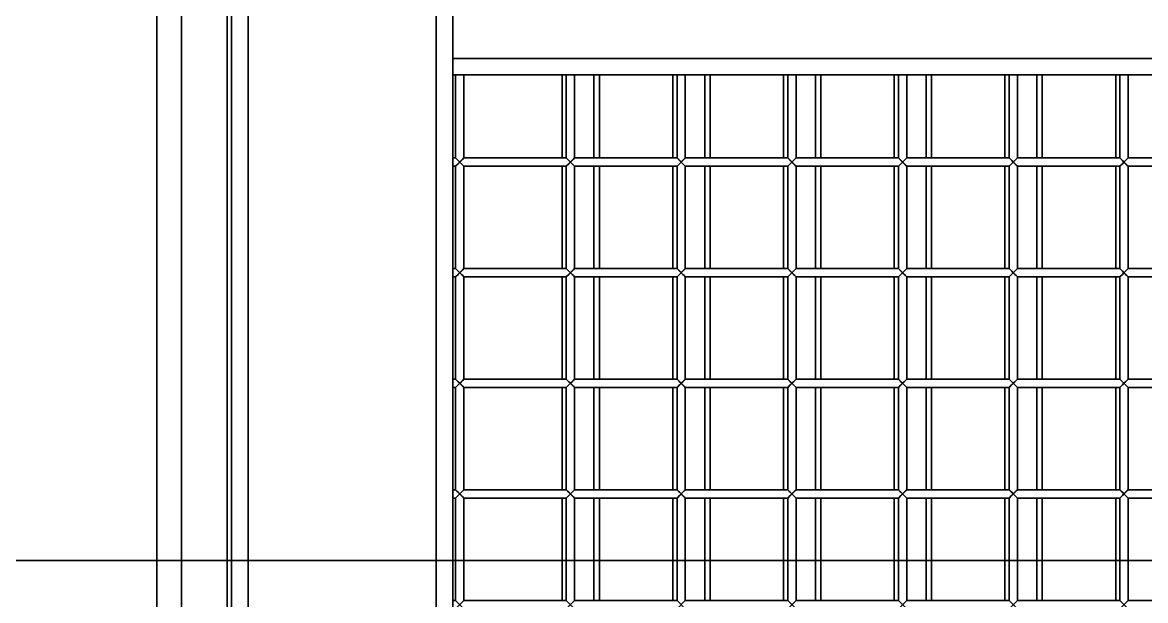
# Model space of a CAD drawing. Header units: millimetres. Extents: x 32496 to 166256, y 3504 to 23939.
# Drawn here: x 68314.5 to 68720.3, y 13269.6 to 13478.7 of the extents above; entities that cross this region are included whole.
import ezdxf

# ---------------------------------------------------------------- set-up
doc = ezdxf.new("R2010")
doc.units = ezdxf.units.MM
doc.layers.get('0').update_dxf_attribs({"lineweight": 35})

# ---------------------------------------------------------------- blocks, each defined once
blk = doc.blocks.new('DRGTJHYTHRTTR')
at = {"color": 7, "linetype": 'Continuous'}
blk.add_line((60371.04, -49682.69), (46149.04, -49682.69), dxfattribs=at)
blk = doc.blocks.new('8-1250')
at = {"linetype": 'Continuous'}
for p, q in [((-4582.13, -33733.17), (-4582.13, -33090.41)), ((-4683.13, -33724.29), (-4683.13, -33099.29)), ((-4674.13, -33724.29), (-4674.13, -33099.29)), ((-4657.63, -33099.29), (-4657.63, -33724.29)), ((-4656.13, -33724.29), (-4656.13, -33099.29)), ((-4650.13, -33099.29), (-4650.13, -33724.29)), ((-4576.13, -33511.79), (-4576.13, -33311.79)), ((-4576.13, -33505.79), (-3950.13, -33505.79)), ((-4576.13, -33511.79), (-4576.13, -33734.31)), ((-3950.13, -33511.79), (-4576.13, -33511.79)), ((-4575.13, -33511.79), (-4575.13, -33541.79)), ((-4572.13, -33511.79), (-4572.13, -33541.79)), ((-4536.63, -33511.79), (-4536.63, -33541.79)), ((-4535.13, -33511.79), (-4535.13, -33541.79)), ((-4532.13, -33511.79), (-4532.13, -33541.79)), ((-4525.13, -33541.79), (-4525.13, -33511.79)), ((-4523.13, -33541.79), (-4523.13, -33511.79)), ((-4496.63, -33511.79), (-4496.63, -33541.79)), ((-4495.13, -33511.79), (-4495.13, -33541.79)), ((-4492.13, -33511.79), (-4492.13, -33541.79)), ((-4485.13, -33541.79), (-4485.13, -33511.79)), ((-4483.13, -33541.79), (-4483.13, -33511.79)), ((-4456.63, -33511.79), (-4456.63, -33541.79)), ((-4455.13, -33511.79), (-4455.13, -33541.79)), ((-4452.13, -33511.79), (-4452.13, -33541.79)), ((-4445.13, -33541.79), (-4445.13, -33511.79)), ((-4443.13, -33541.79), (-4443.13, -33511.79)), ((-4416.63, -33511.79), (-4416.63, -33541.79)), ((-4415.13, -33511.79), (-4415.13, -33541.79)), ((-4412.13, -33511.79), (-4412.13, -33541.79)), ((-4405.13, -33541.79), (-4405.13, -33511.79)), ((-4403.13, -33541.79), (-4403.13, -33511.79)), ((-4376.63, -33511.79), (-4376.63, -33541.79)), ((-4375.13, -33511.79), (-4375.13, -33541.79)), ((-4372.13, -33511.79), (-4372.13, -33541.79)), ((-4365.13, -33541.79), (-4365.13, -33511.79)), ((-4363.13, -33541.79), (-4363.13, -33511.79)), ((-4336.63, -33511.79), (-4336.63, -33541.79)), ((-4335.13, -33511.79), (-4335.13, -33541.79)), ((-4332.13, -33511.79), (-4332.13, -33541.79)), ((-4576.13, -33541.79), (-4575.13, -33541.79)), ((-4575.13, -33544.79), (-4572.13, -33541.79)), ((-4572.13, -33544.79), (-4575.13, -33541.79)), ((-4572.13, -33541.79), (-4535.13, -33541.79)), ((-4535.13, -33544.79), (-4532.13, -33541.79)), ((-4532.13, -33544.79), (-4535.13, -33541.79)), ((-4532.13, -33541.79), (-4495.13, -33541.79)), ((-4495.13, -33544.79), (-4492.13, -33541.79)), ((-4492.13, -33544.79), (-4495.13, -33541.79)), ((-4492.13, -33541.79), (-4455.13, -33541.79)), ((-4455.13, -33544.79), (-4452.13, -33541.79)), ((-4452.13, -33544.79), (-4455.13, -33541.79)), ((-4452.13, -33541.79), (-4415.13, -33541.79)), ((-4415.13, -33544.79), (-4412.13, -33541.79)), ((-4412.13, -33544.79), (-4415.13, -33541.79)), ((-4412.13, -33541.79), (-4375.13, -33541.79)), ((-4375.13, -33544.79), (-4372.13, -33541.79)), ((-4372.13, -33544.79), (-4375.13, -33541.79)), ((-4372.13, -33541.79), (-4335.13, -33541.79)), ((-4335.13, -33544.79), (-4332.13, -33541.79)), ((-4332.13, -33544.79), (-4335.13, -33541.79)), ((-4332.13, -33541.79), (-4295.13, -33541.79)), ((-4576.13, -33544.79), (-4575.13, -33544.79)), ((-4575.13, -33544.79), (-4575.13, -33581.79)), ((-4575.01, -33544.67), (-4574.22, -33543.88)), ((-4574.22, -33543.88), (-4573.63, -33543.29)), ((-4572.13, -33544.79), (-4572.13, -33581.79)), ((-4572.13, -33544.79), (-4535.13, -33544.79)), ((-4536.63, -33544.79), (-4536.63, -33581.79)), ((-4535.13, -33544.79), (-4535.13, -33581.79)), ((-4535.01, -33544.67), (-4534.22, -33543.88)), ((-4534.22, -33543.88), (-4533.63, -33543.29)), ((-4532.13, -33544.79), (-4532.13, -33581.79)), ((-4532.13, -33544.79), (-4495.13, -33544.79)), ((-4525.13, -33581.79), (-4525.13, -33544.79)), ((-4523.13, -33581.79), (-4523.13, -33544.79)), ((-4496.63, -33544.79), (-4496.63, -33581.79)), ((-4495.13, -33544.79), (-4495.13, -33581.79)), ((-4495.01, -33544.67), (-4494.22, -33543.88)), ((-4494.22, -33543.88), (-4493.63, -33543.29)), ((-4492.13, -33544.79), (-4492.13, -33581.79)), ((-4492.13, -33544.79), (-4455.13, -33544.79)), ((-4485.13, -33581.79), (-4485.13, -33544.79)), ((-4483.13, -33581.79), (-4483.13, -33544.79)), ((-4456.63, -33544.79), (-4456.63, -33581.79)), ((-4455.13, -33544.79), (-4455.13, -33581.79)), ((-4455.01, -33544.67), (-4454.22, -33543.88)), ((-4454.22, -33543.88), (-4453.63, -33543.29)), ((-4452.13, -33544.79), (-4452.13, -33581.79)), ((-4452.13, -33544.79), (-4415.13, -33544.79)), ((-4445.13, -33581.79), (-4445.13, -33544.79)), ((-4443.13, -33581.79), (-4443.13, -33544.79)), ((-4416.63, -33544.79), (-4416.63, -33581.79)), ((-4415.13, -33544.79), (-4415.13, -33581.79)), ((-4415.01, -33544.67), (-4414.22, -33543.88)), ((-4414.22, -33543.88), (-4413.63, -33543.29)), ((-4412.13, -33544.79), (-4412.13, -33581.79)), ((-4412.13, -33544.79), (-4375.13, -33544.79)), ((-4405.13, -33581.79), (-4405.13, -33544.79)), ((-4403.13, -33581.79), (-4403.13, -33544.79)), ((-4376.63, -33544.79), (-4376.63, -33581.79)), ((-4375.13, -33544.79), (-4375.13, -33581.79)), ((-4375.01, -33544.67), (-4374.22, -33543.88)), ((-4374.22, -33543.88), (-4373.63, -33543.29)), ((-4372.13, -33544.79), (-4372.13, -33581.79)), ((-4372.13, -33544.79), (-4335.13, -33544.79)), ((-4365.13, -33581.79), (-4365.13, -33544.79)), ((-4363.13, -33581.79), (-4363.13, -33544.79)), ((-4336.63, -33544.79), (-4336.63, -33581.79)), ((-4335.13, -33544.79), (-4335.13, -33581.79)), ((-4335.01, -33544.67), (-4334.22, -33543.88)), ((-4334.22, -33543.88), (-4333.63, -33543.29)), ((-4332.13, -33544.79), (-4332.13, -33581.79)), ((-4332.13, -33544.79), (-4295.13, -33544.79)), ((-4576.13, -33581.79), (-4575.13, -33581.79)), ((-4575.13, -33584.79), (-4572.13, -33581.79)), ((-4572.13, -33584.79), (-4575.13, -33581.79)), ((-4572.13, -33581.79), (-4535.13, -33581.79)), ((-4535.13, -33584.79), (-4532.13, -33581.79)), ((-4532.13, -33584.79), (-4535.13, -33581.79)), ((-4532.13, -33581.79), (-4495.13, -33581.79)), ((-4495.13, -33584.79), (-4492.13, -33581.79)), ((-4492.13, -33584.79), (-4495.13, -33581.79)), ((-4492.13, -33581.79), (-4455.13, -33581.79)), ((-4455.13, -33584.79), (-4452.13, -33581.79)), ((-4452.13, -33584.79), (-4455.13, -33581.79)), ((-4452.13, -33581.79), (-4415.13, -33581.79)), ((-4415.13, -33584.79), (-4412.13, -33581.79)), ((-4412.13, -33584.79), (-4415.13, -33581.79)), ((-4412.13, -33581.79), (-4375.13, -33581.79)), ((-4375.13, -33584.79), (-4372.13, -33581.79)), ((-4372.13, -33584.79), (-4375.13, -33581.79)), ((-4372.13, -33581.79), (-4335.13, -33581.79)), ((-4335.13, -33584.79), (-4332.13, -33581.79)), ((-4332.13, -33584.79), (-4335.13, -33581.79)), ((-4332.13, -33581.79), (-4295.13, -33581.79)), ((-4576.13, -33584.79), (-4575.13, -33584.79)), ((-4575.13, -33584.79), (-4575.13, -33621.79)), ((-4575.01, -33584.67), (-4574.22, -33583.88)), ((-4574.22, -33583.88), (-4573.63, -33583.29)), ((-4572.13, -33584.79), (-4572.13, -33621.79)), ((-4572.13, -33584.79), (-4535.13, -33584.79)), ((-4536.63, -33584.79), (-4536.63, -33621.79)), ((-4535.13, -33584.79), (-4535.13, -33621.79)), ((-4535.01, -33584.67), (-4534.22, -33583.88)), ((-4534.22, -33583.88), (-4533.63, -33583.29)), ((-4532.13, -33584.79), (-4532.13, -33621.79)), ((-4532.13, -33584.79), (-4495.13, -33584.79)), ((-4525.13, -33621.79), (-4525.13, -33584.79)), ((-4523.13, -33621.79), (-4523.13, -33584.79)), ((-4496.63, -33584.79), (-4496.63, -33621.79)), ((-4495.13, -33584.79), (-4495.13, -33621.79)), ((-4495.01, -33584.67), (-4494.22, -33583.88)), ((-4494.22, -33583.88), (-4493.63, -33583.29)), ((-4492.13, -33584.79), (-4492.13, -33621.79)), ((-4492.13, -33584.79), (-4455.13, -33584.79)), ((-4485.13, -33621.79), (-4485.13, -33584.79)), ((-4483.13, -33621.79), (-4483.13, -33584.79)), ((-4456.63, -33584.79), (-4456.63, -33621.79)), ((-4455.13, -33584.79), (-4455.13, -33621.79)), ((-4455.01, -33584.67), (-4454.22, -33583.88)), ((-4454.22, -33583.88), (-4453.63, -33583.29)), ((-4452.13, -33584.79), (-4452.13, -33621.79)), ((-4452.13, -33584.79), (-4415.13, -33584.79)), ((-4445.13, -33621.79), (-4445.13, -33584.79)), ((-4443.13, -33621.79), (-4443.13, -33584.79)), ((-4416.63, -33584.79), (-4416.63, -33621.79)), ((-4415.13, -33584.79), (-4415.13, -33621.79)), ((-4415.01, -33584.67), (-4414.22, -33583.88)), ((-4414.22, -33583.88), (-4413.63, -33583.29)), ((-4412.13, -33584.79), (-4412.13, -33621.79)), ((-4412.13, -33584.79), (-4375.13, -33584.79)), ((-4405.13, -33621.79), (-4405.13, -33584.79)), ((-4403.13, -33621.79), (-4403.13, -33584.79)), ((-4376.63, -33584.79), (-4376.63, -33621.79)), ((-4375.13, -33584.79), (-4375.13, -33621.79)), ((-4375.01, -33584.67), (-4374.22, -33583.88)), ((-4374.22, -33583.88), (-4373.63, -33583.29)), ((-4372.13, -33584.79), (-4372.13, -33621.79)), ((-4372.13, -33584.79), (-4335.13, -33584.79)), ((-4365.13, -33621.79), (-4365.13, -33584.79)), ((-4363.13, -33621.79), (-4363.13, -33584.79)), ((-4336.63, -33584.79), (-4336.63, -33621.79)), ((-4335.13, -33584.79), (-4335.13, -33621.79)), ((-4335.01, -33584.67), (-4334.22, -33583.88)), ((-4334.22, -33583.88), (-4333.63, -33583.29)), ((-4332.13, -33584.79), (-4332.13, -33621.79)), ((-4332.13, -33584.79), (-4295.13, -33584.79)), ((-4576.13, -33621.79), (-4575.13, -33621.79)), ((-4572.13, -33624.79), (-4575.13, -33621.79)), ((-4575.13, -33624.79), (-4572.13, -33621.79)), ((-4574.22, -33623.88), (-4573.63, -33623.29)), ((-4572.13, -33621.79), (-4535.13, -33621.79)), ((-4535.13, -33624.79), (-4532.13, -33621.79)), ((-4532.13, -33624.79), (-4535.13, -33621.79)), ((-4534.22, -33623.88), (-4533.63, -33623.29)), ((-4532.13, -33621.79), (-4495.13, -33621.79)), ((-4495.13, -33624.79), (-4492.13, -33621.79)), ((-4492.13, -33624.79), (-4495.13, -33621.79)), ((-4494.22, -33623.88), (-4493.63, -33623.29)), ((-4492.13, -33621.79), (-4455.13, -33621.79)), ((-4455.13, -33624.79), (-4452.13, -33621.79)), ((-4452.13, -33624.79), (-4455.13, -33621.79)), ((-4454.22, -33623.88), (-4453.63, -33623.29)), ((-4452.13, -33621.79), (-4415.13, -33621.79)), ((-4415.13, -33624.79), (-4412.13, -33621.79)), ((-4412.13, -33624.79), (-4415.13, -33621.79)), ((-4414.22, -33623.88), (-4413.63, -33623.29)), ((-4412.13, -33621.79), (-4375.13, -33621.79)), ((-4375.13, -33624.79), (-4372.13, -33621.79)), ((-4372.13, -33624.79), (-4375.13, -33621.79)), ((-4374.22, -33623.88), (-4373.63, -33623.29)), ((-4372.13, -33621.79), (-4335.13, -33621.79)), ((-4332.13, -33624.79), (-4335.13, -33621.79)), ((-4335.13, -33624.79), (-4332.13, -33621.79)), ((-4334.22, -33623.88), (-4333.63, -33623.29)), ((-4332.13, -33621.79), (-4295.13, -33621.79)), ((-4576.13, -33624.79), (-4575.13, -33624.79)), ((-4575.13, -33624.79), (-4575.13, -33661.79)), ((-4575.01, -33624.67), (-4574.22, -33623.88)), ((-4572.13, -33624.79), (-4572.13, -33661.79)), ((-4572.13, -33624.79), (-4535.13, -33624.79)), ((-4536.63, -33624.79), (-4536.63, -33661.79)), ((-4535.13, -33624.79), (-4535.13, -33661.79)), ((-4535.01, -33624.67), (-4534.22, -33623.88)), ((-4532.13, -33624.79), (-4532.13, -33661.79)), ((-4532.13, -33624.79), (-4495.13, -33624.79)), ((-4525.13, -33661.79), (-4525.13, -33624.79)), ((-4523.13, -33661.79), (-4523.13, -33624.79)), ((-4496.63, -33624.79), (-4496.63, -33661.79)), ((-4495.13, -33624.79), (-4495.13, -33661.79)), ((-4495.01, -33624.67), (-4494.22, -33623.88)), ((-4492.13, -33624.79), (-4492.13, -33661.79)), ((-4492.13, -33624.79), (-4455.13, -33624.79)), ((-4485.13, -33661.79), (-4485.13, -33624.79)), ((-4483.13, -33661.79), (-4483.13, -33624.79)), ((-4456.63, -33624.79), (-4456.63, -33661.79)), ((-4455.13, -33624.79), (-4455.13, -33661.79)), ((-4455.01, -33624.67), (-4454.22, -33623.88)), ((-4452.13, -33624.79), (-4452.13, -33661.79)), ((-4452.13, -33624.79), (-4415.13, -33624.79)), ((-4445.13, -33661.79), (-4445.13, -33624.79)), ((-4443.13, -33661.79), (-4443.13, -33624.79)), ((-4416.63, -33624.79), (-4416.63, -33661.79)), ((-4415.13, -33624.79), (-4415.13, -33661.79)), ((-4415.01, -33624.67), (-4414.22, -33623.88)), ((-4412.13, -33624.79), (-4412.13, -33661.79)), ((-4412.13, -33624.79), (-4375.13, -33624.79)), ((-4405.13, -33661.79), (-4405.13, -33624.79)), ((-4403.13, -33661.79), (-4403.13, -33624.79)), ((-4376.63, -33624.79), (-4376.63, -33661.79)), ((-4375.13, -33624.79), (-4375.13, -33661.79)), ((-4375.01, -33624.67), (-4374.22, -33623.88)), ((-4372.13, -33624.79), (-4372.13, -33661.79)), ((-4372.13, -33624.79), (-4335.13, -33624.79)), ((-4365.13, -33661.79), (-4365.13, -33624.79)), ((-4363.13, -33661.79), (-4363.13, -33624.79)), ((-4336.63, -33624.79), (-4336.63, -33661.79)), ((-4335.13, -33624.79), (-4335.13, -33661.79)), ((-4335.01, -33624.67), (-4334.22, -33623.88)), ((-4332.13, -33624.79), (-4332.13, -33661.79)), ((-4332.13, -33624.79), (-4295.13, -33624.79)), ((-4576.13, -33661.79), (-4575.13, -33661.79)), ((-4572.13, -33664.79), (-4575.13, -33661.79)), ((-4575.13, -33664.79), (-4572.13, -33661.79)), ((-4575.01, -33664.67), (-4574.22, -33663.88)), ((-4574.22, -33663.88), (-4573.63, -33663.29)), ((-4572.13, -33661.79), (-4535.13, -33661.79)), ((-4532.13, -33664.79), (-4535.13, -33661.79)), ((-4535.13, -33664.79), (-4532.13, -33661.79)), ((-4535.01, -33664.67), (-4534.22, -33663.88)), ((-4534.22, -33663.88), (-4533.63, -33663.29)), ((-4532.13, -33661.79), (-4495.13, -33661.79)), ((-4495.13, -33664.79), (-4492.13, -33661.79)), ((-4492.13, -33664.79), (-4495.13, -33661.79)), ((-4495.01, -33664.67), (-4494.22, -33663.88)), ((-4494.22, -33663.88), (-4493.63, -33663.29)), ((-4492.13, -33661.79), (-4455.13, -33661.79)), ((-4455.13, -33664.79), (-4452.13, -33661.79)), ((-4452.13, -33664.79), (-4455.13, -33661.79)), ((-4455.01, -33664.67), (-4454.22, -33663.88)), ((-4454.22, -33663.88), (-4453.63, -33663.29)), ((-4452.13, -33661.79), (-4415.13, -33661.79)), ((-4415.13, -33664.79), (-4412.13, -33661.79)), ((-4412.13, -33664.79), (-4415.13, -33661.79)), ((-4415.01, -33664.67), (-4414.22, -33663.88)), ((-4414.22, -33663.88), (-4413.63, -33663.29)), ((-4412.13, -33661.79), (-4375.13, -33661.79)), ((-4372.13, -33664.79), (-4375.13, -33661.79)), ((-4375.13, -33664.79), (-4372.13, -33661.79)), ((-4375.01, -33664.67), (-4374.22, -33663.88)), ((-4374.22, -33663.88), (-4373.63, -33663.29)), ((-4372.13, -33661.79), (-4335.13, -33661.79)), ((-4332.13, -33664.79), (-4335.13, -33661.79)), ((-4335.13, -33664.79), (-4332.13, -33661.79)), ((-4335.01, -33664.67), (-4334.22, -33663.88)), ((-4334.22, -33663.88), (-4333.63, -33663.29)), ((-4332.13, -33661.79), (-4295.13, -33661.79)), ((-4576.13, -33664.79), (-4575.13, -33664.79)), ((-4575.13, -33664.79), (-4575.13, -33701.79)), ((-4572.13, -33664.79), (-4572.13, -33701.79)), ((-4572.13, -33664.79), (-4535.13, -33664.79)), ((-4536.63, -33664.79), (-4536.63, -33701.79)), ((-4535.13, -33664.79), (-4535.13, -33701.79)), ((-4532.13, -33664.79), (-4532.13, -33701.79)), ((-4532.13, -33664.79), (-4495.13, -33664.79)), ((-4525.13, -33701.79), (-4525.13, -33664.79)), ((-4523.13, -33701.79), (-4523.13, -33664.79)), ((-4496.63, -33664.79), (-4496.63, -33701.79)), ((-4495.13, -33664.79), (-4495.13, -33701.79)), ((-4492.13, -33664.79), (-4492.13, -33701.79)), ((-4492.13, -33664.79), (-4455.13, -33664.79)), ((-4485.13, -33701.79), (-4485.13, -33664.79)), ((-4483.13, -33701.79), (-4483.13, -33664.79)), ((-4456.63, -33664.79), (-4456.63, -33701.79)), ((-4455.13, -33664.79), (-4455.13, -33701.79)), ((-4452.13, -33664.79), (-4452.13, -33701.79)), ((-4452.13, -33664.79), (-4415.13, -33664.79)), ((-4445.13, -33701.79), (-4445.13, -33664.79)), ((-4443.13, -33701.79), (-4443.13, -33664.79)), ((-4416.63, -33664.79), (-4416.63, -33701.79)), ((-4415.13, -33664.79), (-4415.13, -33701.79)), ((-4412.13, -33664.79), (-4412.13, -33701.79)), ((-4412.13, -33664.79), (-4375.13, -33664.79)), ((-4405.13, -33701.79), (-4405.13, -33664.79)), ((-4403.13, -33701.79), (-4403.13, -33664.79)), ((-4376.63, -33664.79), (-4376.63, -33701.79)), ((-4375.13, -33664.79), (-4375.13, -33701.79)), ((-4372.13, -33664.79), (-4372.13, -33701.79)), ((-4372.13, -33664.79), (-4335.13, -33664.79)), ((-4365.13, -33701.79), (-4365.13, -33664.79)), ((-4363.13, -33701.79), (-4363.13, -33664.79)), ((-4336.63, -33664.79), (-4336.63, -33701.79)), ((-4335.13, -33664.79), (-4335.13, -33701.79)), ((-4332.13, -33664.79), (-4332.13, -33701.79)), ((-4332.13, -33664.79), (-4295.13, -33664.79)), ((-4576.13, -33701.79), (-4575.13, -33701.79)), ((-4572.13, -33704.79), (-4575.13, -33701.79)), ((-4575.13, -33704.79), (-4572.13, -33701.79)), ((-4572.13, -33701.79), (-4535.13, -33701.79)), ((-4532.13, -33704.79), (-4535.13, -33701.79)), ((-4535.13, -33704.79), (-4532.13, -33701.79)), ((-4532.13, -33701.79), (-4495.13, -33701.79)), ((-4492.13, -33704.79), (-4495.13, -33701.79)), ((-4495.13, -33704.79), (-4492.13, -33701.79)), ((-4492.13, -33701.79), (-4455.13, -33701.79)), ((-4455.13, -33704.79), (-4452.13, -33701.79)), ((-4452.13, -33704.79), (-4455.13, -33701.79)), ((-4452.13, -33701.79), (-4415.13, -33701.79)), ((-4412.13, -33704.79), (-4415.13, -33701.79)), ((-4415.13, -33704.79), (-4412.13, -33701.79)), ((-4412.13, -33701.79), (-4375.13, -33701.79)), ((-4372.13, -33704.79), (-4375.13, -33701.79)), ((-4375.13, -33704.79), (-4372.13, -33701.79)), ((-4372.13, -33701.79), (-4335.13, -33701.79)), ((-4332.13, -33704.79), (-4335.13, -33701.79)), ((-4335.13, -33704.79), (-4332.13, -33701.79)), ((-4332.13, -33701.79), (-4295.13, -33701.79))]:
    blk.add_line(p, q, dxfattribs=at)
for points in [[(-4573.63, -33543.29), (-4574.21, -33542.7), (-4574.69, -33542.23)], [(-4572.24, -33541.9), (-4572.56, -33542.22), (-4573.05, -33542.71), (-4573.63, -33543.29)], [(-4533.63, -33543.29), (-4534.21, -33542.7), (-4534.69, -33542.23)], [(-4532.24, -33541.9), (-4532.56, -33542.22), (-4533.05, -33542.71), (-4533.63, -33543.29)], [(-4493.63, -33543.29), (-4494.21, -33542.7), (-4494.69, -33542.23)], [(-4492.24, -33541.9), (-4492.56, -33542.22), (-4493.05, -33542.71), (-4493.63, -33543.29)], [(-4453.63, -33543.29), (-4454.21, -33542.7), (-4454.69, -33542.23)], [(-4452.24, -33541.9), (-4452.56, -33542.22), (-4453.05, -33542.71), (-4453.63, -33543.29)], [(-4413.63, -33543.29), (-4414.21, -33542.7), (-4414.69, -33542.23)], [(-4412.24, -33541.9), (-4412.56, -33542.22), (-4413.05, -33542.71), (-4413.63, -33543.29)], [(-4373.63, -33543.29), (-4374.21, -33542.7), (-4374.69, -33542.23)], [(-4372.24, -33541.9), (-4372.56, -33542.22), (-4373.05, -33542.71), (-4373.63, -33543.29)], [(-4333.63, -33543.29), (-4334.21, -33542.7), (-4334.69, -33542.23)], [(-4332.24, -33541.9), (-4332.56, -33542.22), (-4333.05, -33542.71), (-4333.63, -33543.29)], [(-4573.63, -33543.29), (-4573.04, -33543.88), (-4572.57, -33544.35), (-4572.13, -33544.79)], [(-4533.63, -33543.29), (-4533.04, -33543.88), (-4532.57, -33544.35), (-4532.13, -33544.79)], [(-4493.63, -33543.29), (-4493.04, -33543.88), (-4492.57, -33544.35), (-4492.13, -33544.79)], [(-4453.63, -33543.29), (-4453.04, -33543.88), (-4452.57, -33544.35), (-4452.13, -33544.79)], [(-4413.63, -33543.29), (-4413.04, -33543.88), (-4412.57, -33544.35), (-4412.13, -33544.79)], [(-4373.63, -33543.29), (-4373.04, -33543.88), (-4372.57, -33544.35), (-4372.13, -33544.79)], [(-4333.63, -33543.29), (-4333.04, -33543.88), (-4332.57, -33544.35), (-4332.13, -33544.79)], [(-4573.63, -33583.29), (-4574.21, -33582.7), (-4574.69, -33582.23)], [(-4572.24, -33581.9), (-4572.56, -33582.22), (-4573.05, -33582.71), (-4573.63, -33583.29)], [(-4533.63, -33583.29), (-4534.21, -33582.7), (-4534.69, -33582.23)], [(-4532.24, -33581.9), (-4532.56, -33582.22), (-4533.05, -33582.71), (-4533.63, -33583.29)], [(-4493.63, -33583.29), (-4494.21, -33582.7), (-4494.69, -33582.23)], [(-4492.24, -33581.9), (-4492.56, -33582.22), (-4493.05, -33582.71), (-4493.63, -33583.29)], [(-4453.63, -33583.29), (-4454.21, -33582.7), (-4454.69, -33582.23)], [(-4452.24, -33581.9), (-4452.56, -33582.22), (-4453.05, -33582.71), (-4453.63, -33583.29)], [(-4413.63, -33583.29), (-4414.21, -33582.7), (-4414.69, -33582.23)], [(-4412.24, -33581.9), (-4412.56, -33582.22), (-4413.05, -33582.71), (-4413.63, -33583.29)], [(-4373.63, -33583.29), (-4374.21, -33582.7), (-4374.69, -33582.23)], [(-4372.24, -33581.9), (-4372.56, -33582.22), (-4373.05, -33582.71), (-4373.63, -33583.29)], [(-4333.63, -33583.29), (-4334.21, -33582.7), (-4334.69, -33582.23)], [(-4332.24, -33581.9), (-4332.56, -33582.22), (-4333.05, -33582.71), (-4333.63, -33583.29)], [(-4573.63, -33583.29), (-4573.04, -33583.88), (-4572.57, -33584.35), (-4572.13, -33584.79)], [(-4533.63, -33583.29), (-4533.04, -33583.88), (-4532.57, -33584.35), (-4532.13, -33584.79)], [(-4493.63, -33583.29), (-4493.04, -33583.88), (-4492.57, -33584.35), (-4492.13, -33584.79)], [(-4453.63, -33583.29), (-4453.04, -33583.88), (-4452.57, -33584.35), (-4452.13, -33584.79)], [(-4413.63, -33583.29), (-4413.04, -33583.88), (-4412.57, -33584.35), (-4412.13, -33584.79)], [(-4373.63, -33583.29), (-4373.04, -33583.88), (-4372.57, -33584.35), (-4372.13, -33584.79)], [(-4333.63, -33583.29), (-4333.04, -33583.88), (-4332.57, -33584.35), (-4332.13, -33584.79)], [(-4573.63, -33623.29), (-4574.21, -33622.7), (-4574.69, -33622.23)], [(-4572.24, -33621.9), (-4572.56, -33622.22), (-4573.05, -33622.71), (-4573.63, -33623.29)], [(-4573.63, -33623.29), (-4573.04, -33623.88), (-4572.57, -33624.35), (-4572.13, -33624.79)], [(-4533.63, -33623.29), (-4534.21, -33622.7), (-4534.69, -33622.23)], [(-4532.24, -33621.9), (-4532.56, -33622.22), (-4533.05, -33622.71), (-4533.63, -33623.29)], [(-4533.63, -33623.29), (-4533.04, -33623.88), (-4532.57, -33624.35), (-4532.13, -33624.79)], [(-4493.63, -33623.29), (-4494.21, -33622.7), (-4494.69, -33622.23)], [(-4492.24, -33621.9), (-4492.56, -33622.22), (-4493.05, -33622.71), (-4493.63, -33623.29)], [(-4493.63, -33623.29), (-4493.04, -33623.88), (-4492.57, -33624.35), (-4492.13, -33624.79)], [(-4453.63, -33623.29), (-4454.21, -33622.7), (-4454.69, -33622.23)], [(-4452.24, -33621.9), (-4452.56, -33622.22), (-4453.05, -33622.71), (-4453.63, -33623.29)], [(-4453.63, -33623.29), (-4453.04, -33623.88), (-4452.57, -33624.35), (-4452.13, -33624.79)], [(-4413.63, -33623.29), (-4414.21, -33622.7), (-4414.69, -33622.23)], [(-4412.24, -33621.9), (-4412.56, -33622.22), (-4413.05, -33622.71), (-4413.63, -33623.29)], [(-4413.63, -33623.29), (-4413.04, -33623.88), (-4412.57, -33624.35), (-4412.13, -33624.79)], [(-4373.63, -33623.29), (-4374.21, -33622.7), (-4374.69, -33622.23)], [(-4372.24, -33621.9), (-4372.56, -33622.22), (-4373.05, -33622.71), (-4373.63, -33623.29)], [(-4373.63, -33623.29), (-4373.04, -33623.88), (-4372.57, -33624.35), (-4372.13, -33624.79)], [(-4333.63, -33623.29), (-4334.21, -33622.7), (-4334.69, -33622.23)], [(-4332.24, -33621.9), (-4332.56, -33622.22), (-4333.05, -33622.71), (-4333.63, -33623.29)], [(-4333.63, -33623.29), (-4333.04, -33623.88), (-4332.57, -33624.35), (-4332.13, -33624.79)], [(-4573.63, -33663.29), (-4574.21, -33662.7), (-4574.69, -33662.23)], [(-4572.24, -33661.9), (-4572.56, -33662.22), (-4573.05, -33662.71), (-4573.63, -33663.29)], [(-4573.63, -33663.29), (-4573.04, -33663.88), (-4572.57, -33664.35), (-4572.13, -33664.79)], [(-4533.63, -33663.29), (-4534.21, -33662.7), (-4534.69, -33662.23)], [(-4532.24, -33661.9), (-4532.56, -33662.22), (-4533.05, -33662.71), (-4533.63, -33663.29)], [(-4533.63, -33663.29), (-4533.04, -33663.88), (-4532.57, -33664.35), (-4532.13, -33664.79)], [(-4493.63, -33663.29), (-4494.21, -33662.7), (-4494.69, -33662.23)], [(-4492.24, -33661.9), (-4492.56, -33662.22), (-4493.05, -33662.71), (-4493.63, -33663.29)], [(-4493.63, -33663.29), (-4493.04, -33663.88), (-4492.57, -33664.35), (-4492.13, -33664.79)], [(-4453.63, -33663.29), (-4454.21, -33662.7), (-4454.69, -33662.23)], [(-4452.24, -33661.9), (-4452.56, -33662.22), (-4453.05, -33662.71), (-4453.63, -33663.29)], [(-4453.63, -33663.29), (-4453.04, -33663.88), (-4452.57, -33664.35), (-4452.13, -33664.79)], [(-4413.63, -33663.29), (-4414.21, -33662.7), (-4414.69, -33662.23)], [(-4412.24, -33661.9), (-4412.56, -33662.22), (-4413.05, -33662.71), (-4413.63, -33663.29)], [(-4413.63, -33663.29), (-4413.04, -33663.88), (-4412.57, -33664.35), (-4412.13, -33664.79)], [(-4373.63, -33663.29), (-4374.21, -33662.7), (-4374.69, -33662.23)], [(-4372.24, -33661.9), (-4372.56, -33662.22), (-4373.05, -33662.71), (-4373.63, -33663.29)], [(-4373.63, -33663.29), (-4373.04, -33663.88), (-4372.57, -33664.35), (-4372.13, -33664.79)], [(-4333.63, -33663.29), (-4334.21, -33662.7), (-4334.69, -33662.23)], [(-4332.24, -33661.9), (-4332.56, -33662.22), (-4333.05, -33662.71), (-4333.63, -33663.29)], [(-4333.63, -33663.29), (-4333.04, -33663.88), (-4332.57, -33664.35), (-4332.13, -33664.79)]]:
    blk.add_lwpolyline(points, dxfattribs=at)

msp = doc.modelspace()

# ---------------------------------------------------------------- block references
at = {"color": 6}
msp.add_blockref('8-1250', (73046.131, 46971.457), dxfattribs=at)
msp.add_blockref('DRGTJHYTHRTTR', (17920.951, 62966.819))

doc.saveas('drawing.dxf')
